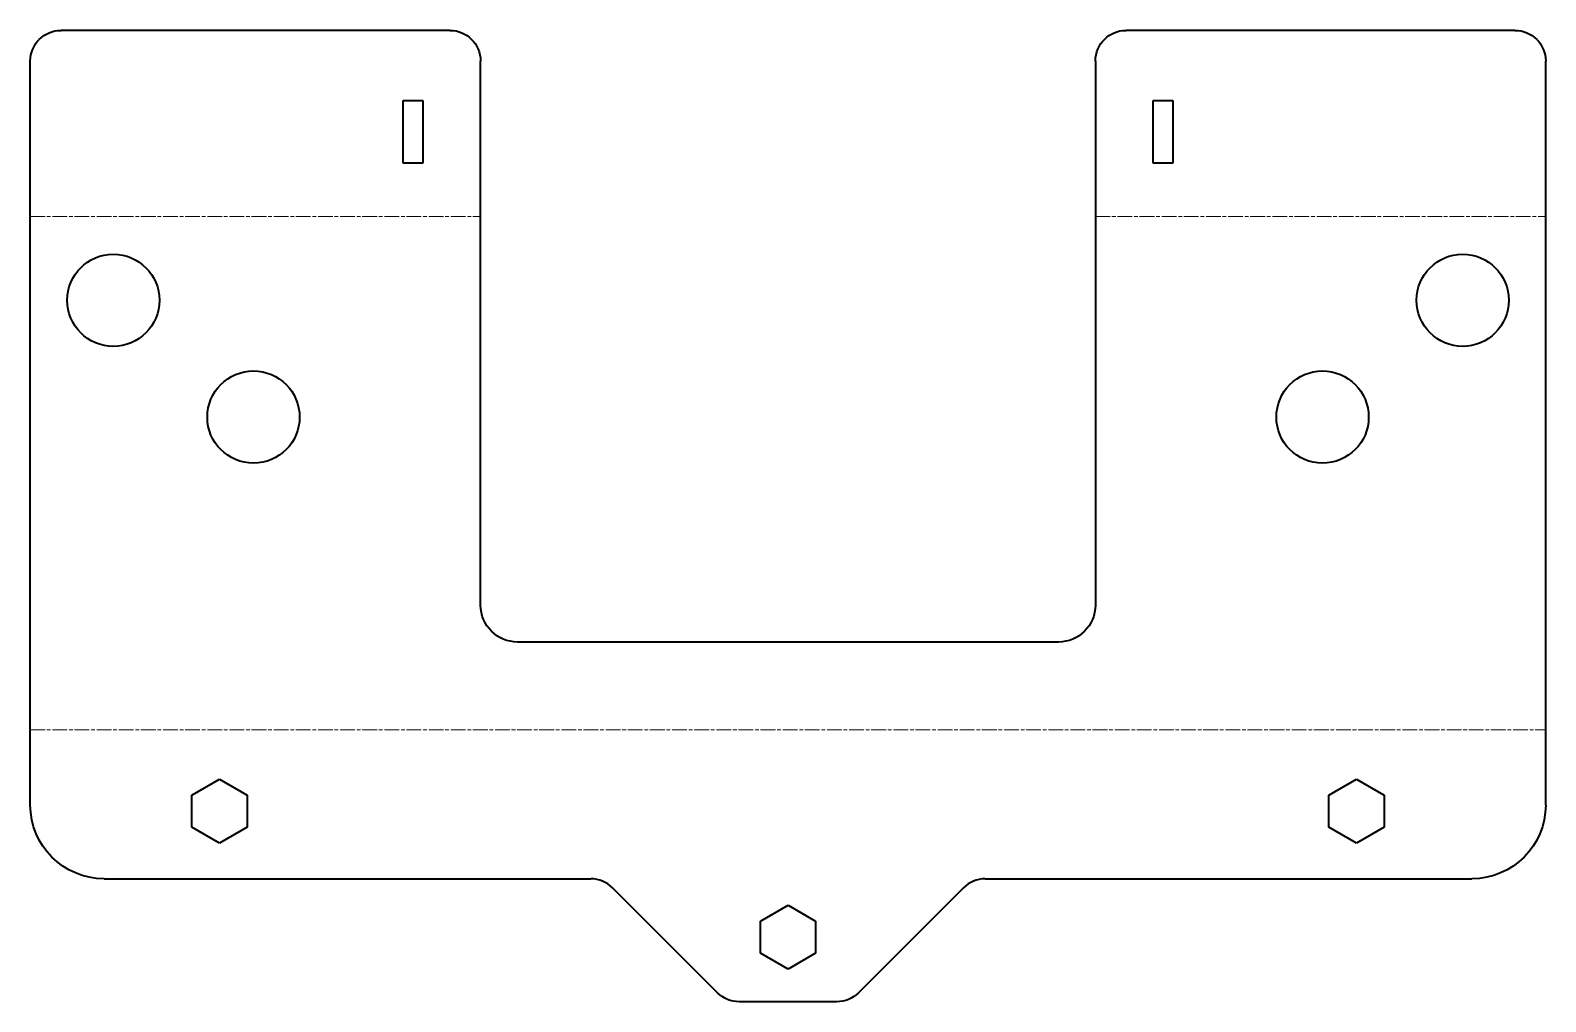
# Model space of a CAD drawing. Header units: millimetres. Extents: x 0 to 246, y 0 to 158.
import ezdxf

# ---------------------------------------------------------------- set-up
doc = ezdxf.new("R2010")
doc.units = ezdxf.units.MM
doc.linetypes.add('Chain', pattern=[13.68, 9.12, -1.14, 2.28, -1.14])
doc.layers.add('SIMUMAK Bend Centerline (ISO)', color=7, linetype='Chain', lineweight=9)
doc.layers.add('SIMUMAK Visible (ISO)', color=7, linetype='Continuous', lineweight=35)

# ---------------------------------------------------------------- blocks, each defined once
blk = doc.blocks.new('CDR-AU-31-LDSP-01_Sheet_2_CDR-AU-31-LDSP-01 (Desplegada)')
at = {"layer": 'SIMUMAK Bend Centerline (ISO)', "ltscale": 0.263158}
for p, q in [((-123.25, 48.76), (-50, 48.76)), ((50, 48.76), (123.25, 48.76)), ((-123.25, -34.76), (123.25, -34.76))]:
    blk.add_line(p, q, dxfattribs=at)
at = {"layer": 'SIMUMAK Visible (ISO)'}
for p, q in [((-55, 79.02), (-118.25, 79.02)), ((118.25, 79.02), (55, 79.02)), ((-123.25, -47.02), (-123.25, 74.02)), ((-50, -14.5), (-50, 74.02)), ((50, 74.02), (50, -14.5)), ((123.25, -47.02), (123.25, 74.02)), ((-62.6, 57.42), (-62.6, 67.62)), ((-62.6, 67.62), (-59.4, 67.62)), ((-59.4, 67.62), (-59.4, 57.42)), ((59.4, 67.62), (62.6, 67.62)), ((59.4, 57.42), (59.4, 67.62)), ((62.6, 67.62), (62.6, 57.42)), ((-59.4, 57.42), (-62.6, 57.42)), ((62.6, 57.42), (59.4, 57.42)), ((44, -20.5), (-44, -20.5)), ((-97, -45.43), (-92.5, -42.83)), ((-92.5, -42.83), (-88, -45.43)), ((88, -45.43), (92.5, -42.83)), ((92.5, -42.83), (97, -45.43)), ((-97, -50.62), (-97, -45.43)), ((-88, -45.43), (-88, -50.62)), ((88, -50.62), (88, -45.43)), ((97, -45.43), (97, -50.62)), ((-92.5, -53.22), (-97, -50.62)), ((-88, -50.62), (-92.5, -53.22)), ((92.5, -53.22), (88, -50.62)), ((97, -50.62), (92.5, -53.22)), ((-111.25, -59.02), (-32.07, -59.02)), ((32.07, -59.02), (111.25, -59.02)), ((-11.46, -77.56), (-28.54, -60.49)), ((28.54, -60.49), (11.46, -77.56)), ((-4.5, -65.93), (0, -63.33)), ((0, -63.33), (4.5, -65.93)), ((-4.5, -71.12), (-4.5, -65.93)), ((4.5, -65.93), (4.5, -71.12)), ((0, -73.72), (-4.5, -71.12)), ((4.5, -71.12), (0, -73.72)), ((7.93, -79.02), (-7.93, -79.02))]:
    blk.add_line(p, q, dxfattribs=at)
for centre in [(-109.75, 35.1), (109.75, 35.1), (-86.95, 16.1), (86.95, 16.1)]:
    blk.add_circle(centre, 7.5, dxfattribs=at)
at = {"layer": 'SIMUMAK Visible (ISO)', "extrusion": (0, 0, -1)}
for centre, radius, start, end in [((118.25, 74.02), 5, 0, 90), ((55, 74.02), 5, 90, 180), ((-55, 74.02), 5, 0, 90), ((-118.25, 74.02), 5, 90, 180), ((44, -14.5), 6, 270, 360), ((-44, -14.5), 6, 180, 270), ((111.25, -47.02), 12, 270, 0), ((-111.25, -47.02), 12, 180, 270), ((7.93, -74.02), 5, 270, 315), ((-7.93, -74.02), 5, 225, 270)]:
    blk.add_arc(centre, radius, start, end, dxfattribs=at)
at = {"layer": 'SIMUMAK Visible (ISO)'}
for centre, start, end in [((-32.07, -64.02), 45, 90), ((32.07, -64.02), 90, 135)]:
    blk.add_arc(centre, 5, start, end, dxfattribs=at)

msp = doc.modelspace()

# ---------------------------------------------------------------- block references
msp.add_blockref('CDR-AU-31-LDSP-01_Sheet_2_CDR-AU-31-LDSP-01 (Desplegada)', (123.25, 79.02))

doc.saveas('drawing.dxf')
